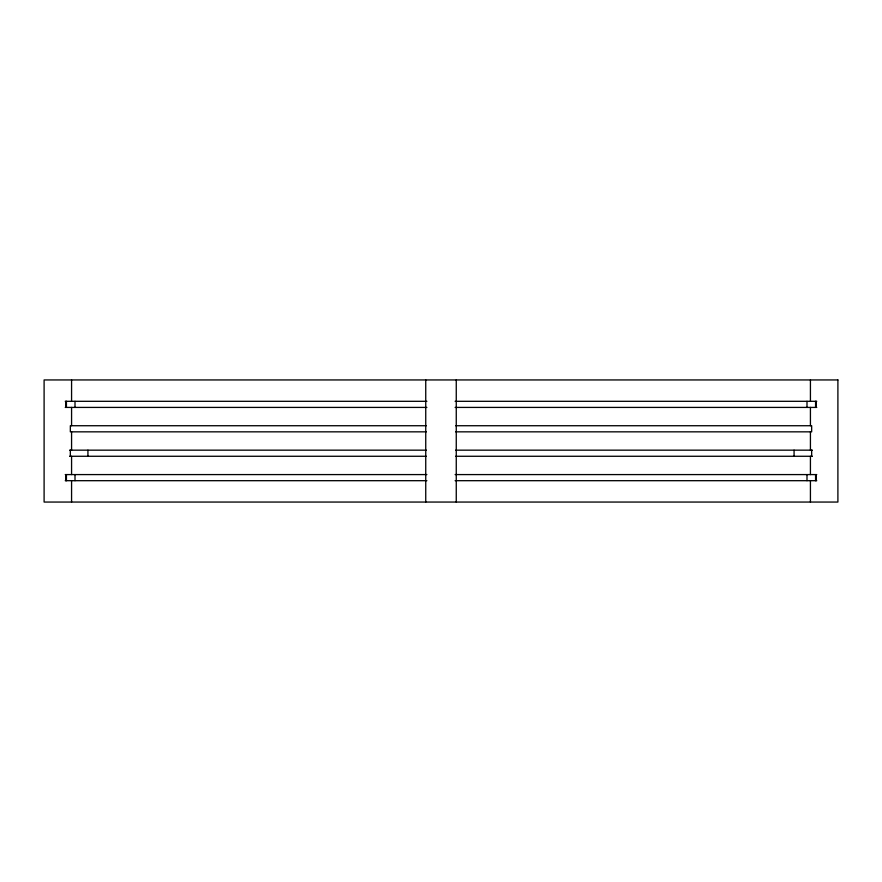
<?xml version="1.0" encoding="UTF-8"?>
<svg xmlns="http://www.w3.org/2000/svg" width="882" height="882" viewBox="0 0 882 882"><rect width="100%" height="100%" fill="white"/><g stroke="black" fill="none" stroke-linecap="round" stroke-linejoin="round"><path stroke-width="1.32" d="M65.235 401.31L426.888 401.31M455.112 401.31L816.765 401.31M65.235 407.418L426.888 407.418M455.112 407.418L816.765 407.418M426.348 425.73L70.34 425.73L70.34 431.838L426.348 431.838M455.652 425.73L811.661 425.73L811.661 431.838L455.652 431.838M69.601 450.162L426.348 450.162M455.652 450.162L812.399 450.162M69.601 456.27L426.348 456.27M455.652 456.27L812.399 456.27M65.235 474.582L426.888 474.582M455.112 474.582L816.765 474.582M65.235 480.69L426.888 480.69M455.112 480.69L816.765 480.69M816.159 401.31L816.159 407.418M816.159 474.582L816.159 480.69M815.574 401.31L815.574 407.418M815.574 474.582L815.574 480.69M811.661 450.162L811.661 456.27M810.426 379.944L810.426 401.31M810.426 407.418L810.426 425.73M810.426 431.838L810.426 450.162M810.426 456.27L810.426 474.582M810.426 480.69L810.426 502.056M806.997 401.31L806.997 407.418M806.997 474.582L806.997 480.69M794.076 450.162L794.076 456.27M456.259 379.944L456.259 502.056M425.741 379.944L425.741 502.056M87.924 450.162L87.924 456.27M75.003 401.31L75.003 407.418M75.003 474.582L75.003 480.69M71.574 379.944L71.574 401.31M71.574 407.418L71.574 425.73M71.574 431.838L71.574 450.162M71.574 456.27L71.574 474.582M71.574 480.69L71.574 502.056M70.34 450.162L70.34 456.27M66.426 401.31L66.426 407.418M66.426 474.582L66.426 480.69M65.841 401.31L65.841 407.418M65.841 474.582L65.841 480.69M837.9 379.944L44.1 379.944L44.1 502.056L837.9 502.056L837.9 379.944"/></g></svg>
